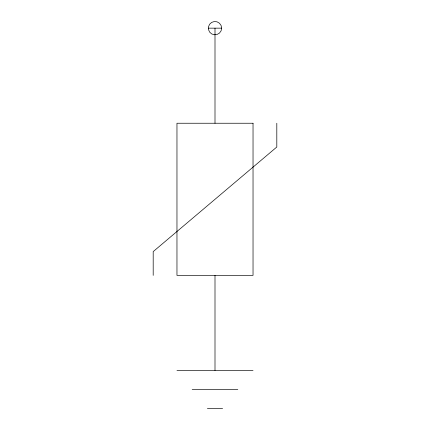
<?xml version="1.0" encoding="UTF-8"?>
<svg xmlns="http://www.w3.org/2000/svg" width="430" height="430" viewBox="0 0 430 430"><rect width="100%" height="100%" fill="white"/><g stroke="black" fill="none" stroke-linecap="round" stroke-linejoin="round"><path stroke-width="0.64" d="M208.346 28.154L221.654 28.154A6.654 6.654 0 0 1 211.673 33.922A6.654 6.654 0 0 1 211.673 22.392A6.654 6.654 0 0 1 221.654 28.154M176.966 370.466L253.033 370.466M192.178 389.483L237.822 389.483M207.394 408.5L222.606 408.5M276.807 123.243L276.807 147.012L153.193 251.609L153.193 275.377M215 28.154L215 123.243M215 275.377L215 370.466M253.033 123.243L176.966 123.243L176.966 275.377L253.033 275.377L253.033 123.243"/></g></svg>
